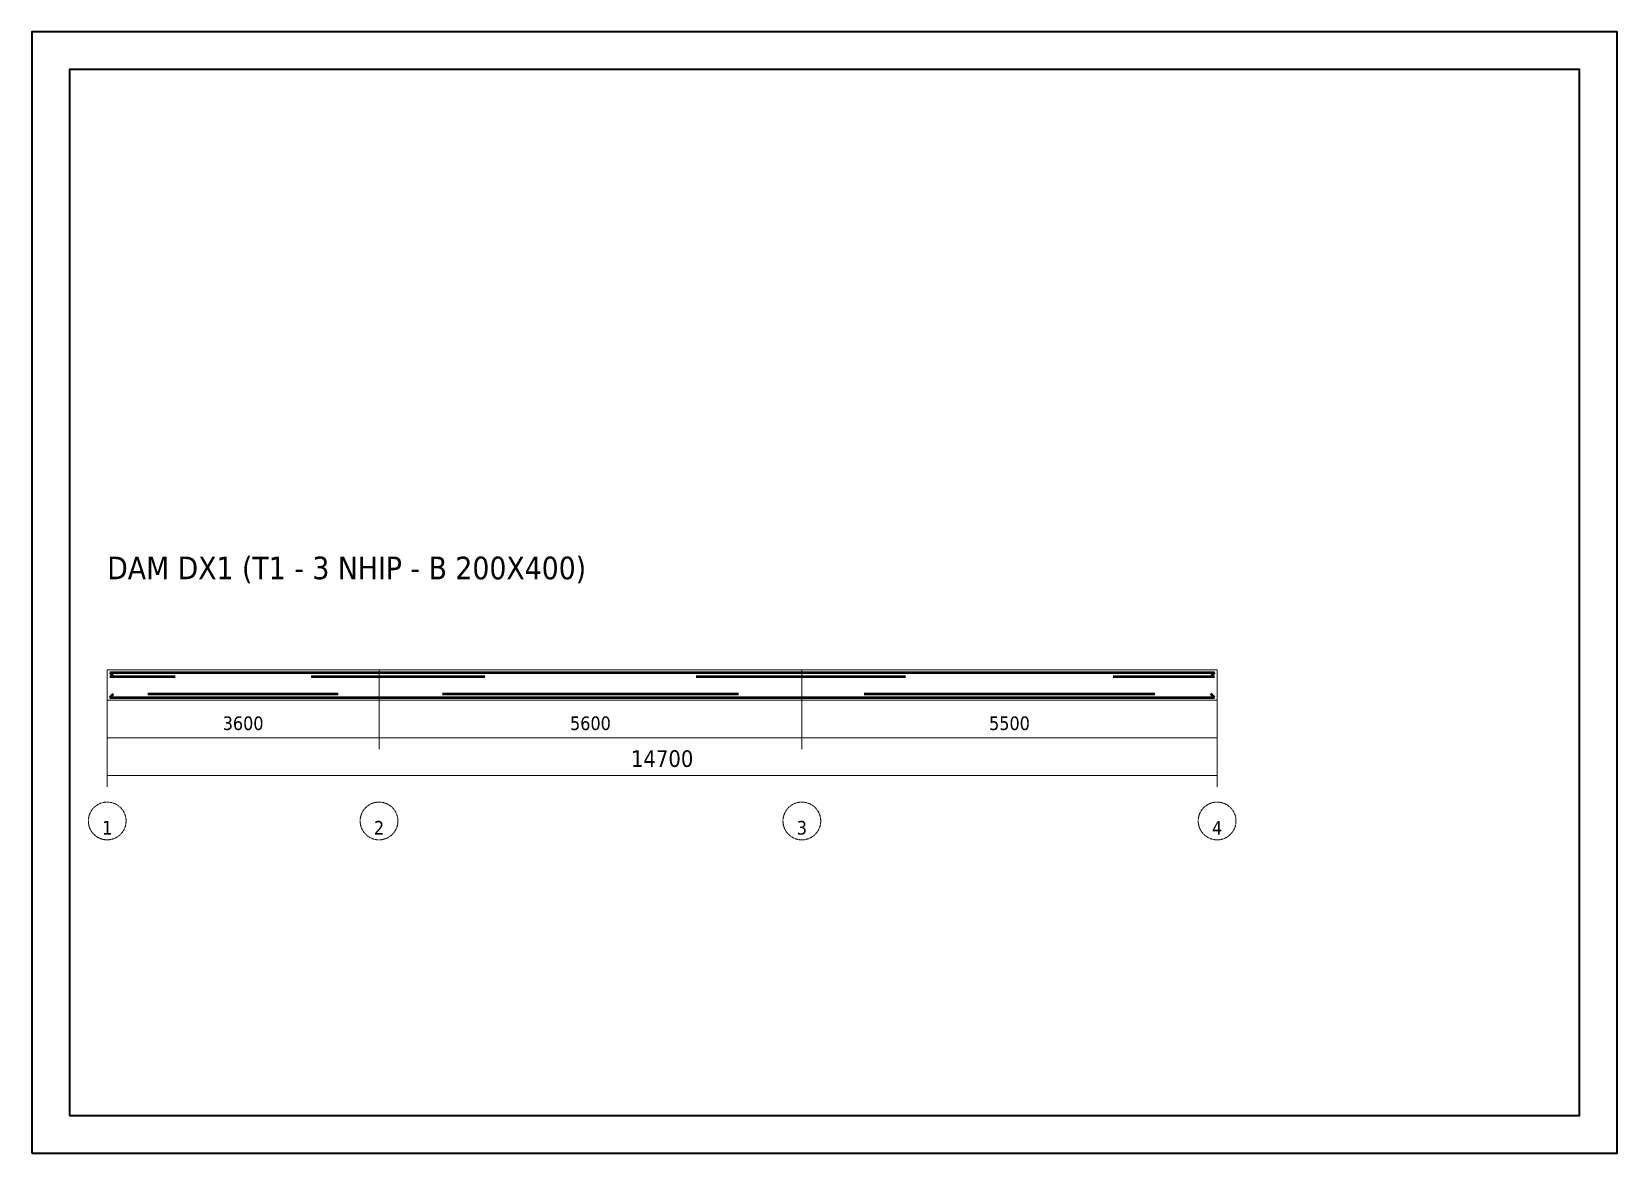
# Model space of a CAD drawing. Header units: millimetres. Extents: x 0 to 21000, y 0 to 14850.
import ezdxf
from ezdxf.enums import TextEntityAlignment as Align

# ---------------------------------------------------------------- set-up
doc = ezdxf.new("R2010")
doc.units = ezdxf.units.MM
doc.header["$LTSCALE"] = 10
doc.linetypes.add('CENTER', pattern=[5.08, 3.175, -0.635, 0.635, -0.635])
for name, color, linetype, lineweight in [('BE_TONG', 7, 'Continuous', 15), ('DIM', 3, 'Continuous', 9), ('KHUNG_TEN', 7, 'Continuous', 35), ('TEXT', 7, 'Continuous', 15), ('THEP_CHU', 1, 'Continuous', 50), ('THEP_TANG_CUONG', 6, 'Continuous', 50), ('TRUC', 1, 'CENTER', 15)]:
    doc.layers.add(name, color=color, linetype=linetype, lineweight=lineweight)
doc.styles.get("Standard").update_dxf_attribs({"font": 'tahoma.ttf'})

msp = doc.modelspace()

# ---------------------------------------------------------------- linework, layer by layer
at = {"layer": 'BE_TONG'}
for points in [[(1000, 6000), (4600, 6000), (4600, 6400), (1000, 6400), (1000, 6000)], [(4600, 6000), (10200, 6000), (10200, 6400), (4600, 6400), (4600, 6000)], [(10200, 6000), (15700, 6000), (15700, 6400), (10200, 6400), (10200, 6000)]]:
    msp.add_lwpolyline(points, dxfattribs=at)
at = {"layer": 'DIM'}
for p, q in [((1000, 5350), (1000, 6000)), ((1000, 4850), (1000, 6000)), ((4600, 5350), (4600, 6000)), ((4600, 5350), (4600, 6000)), ((10200, 5350), (10200, 6000)), ((10200, 5350), (10200, 6000)), ((15700, 5350), (15700, 6000)), ((15700, 4850), (15700, 6000)), ((1000, 5500), (4600, 5500)), ((4600, 5500), (10200, 5500)), ((10200, 5500), (15700, 5500)), ((1000, 5000), (15700, 5000))]:
    msp.add_line(p, q, dxfattribs=at)
at = {"layer": 'KHUNG_TEN'}
for points in [[(0, 0), (21000, 0), (21000, 14850), (0, 14850), (0, 0)], [(500, 500), (20500, 500), (20500, 14350), (500, 14350), (500, 500)]]:
    msp.add_lwpolyline(points, dxfattribs=at)
at = {"layer": 'THEP_CHU'}
for p, q in [((1035, 6365), (15665, 6365)), ((1035, 6365), (1085, 6315)), ((15665, 6365), (15615, 6315)), ((1035, 6035), (1085, 6085)), ((1035, 6035), (15665, 6035)), ((15665, 6035), (15615, 6085))]:
    msp.add_line(p, q, dxfattribs=at)
at = {"layer": 'THEP_TANG_CUONG'}
for p, q in [((1035, 6315), (1900, 6315)), ((3700, 6315), (6000, 6315)), ((8800, 6315), (11575, 6315)), ((14325, 6315), (15665, 6315)), ((1540, 6085), (4060, 6085)), ((5440, 6085), (9360, 6085)), ((11025, 6085), (14875, 6085))]:
    msp.add_line(p, q, dxfattribs=at)
at = {"layer": 'TRUC'}
for centre in [(1000, 4400), (4600, 4400), (10200, 4400), (15700, 4400)]:
    msp.add_circle(centre, 250, dxfattribs=at)

# ---------------------------------------------------------------- texts
at = {"layer": 'DIM'}
for s, height, p in [('3600', 180, (2800, 5550)), ('5600', 180, (7400, 5550)), ('5500', 180, (12950, 5550)), ('14700', 220, (8350, 5050))]:
    msp.add_text(s, height=height, dxfattribs=at).set_placement(p, align=Align.BOTTOM_CENTER)
at = {"layer": 'TEXT'}
msp.add_text('DAM DX1 (T1 - 3 NHIP - B 200X400)', height=300, dxfattribs=at).set_placement((1000, 7600))
at = {"layer": 'TRUC'}
for s, p in [('1', (1000, 4310)), ('2', (4600, 4310)), ('3', (10200, 4310)), ('4', (15700, 4310))]:
    msp.add_text(s, height=180, dxfattribs=at).set_placement(p, align=Align.MIDDLE_CENTER)

doc.saveas('drawing.dxf')
